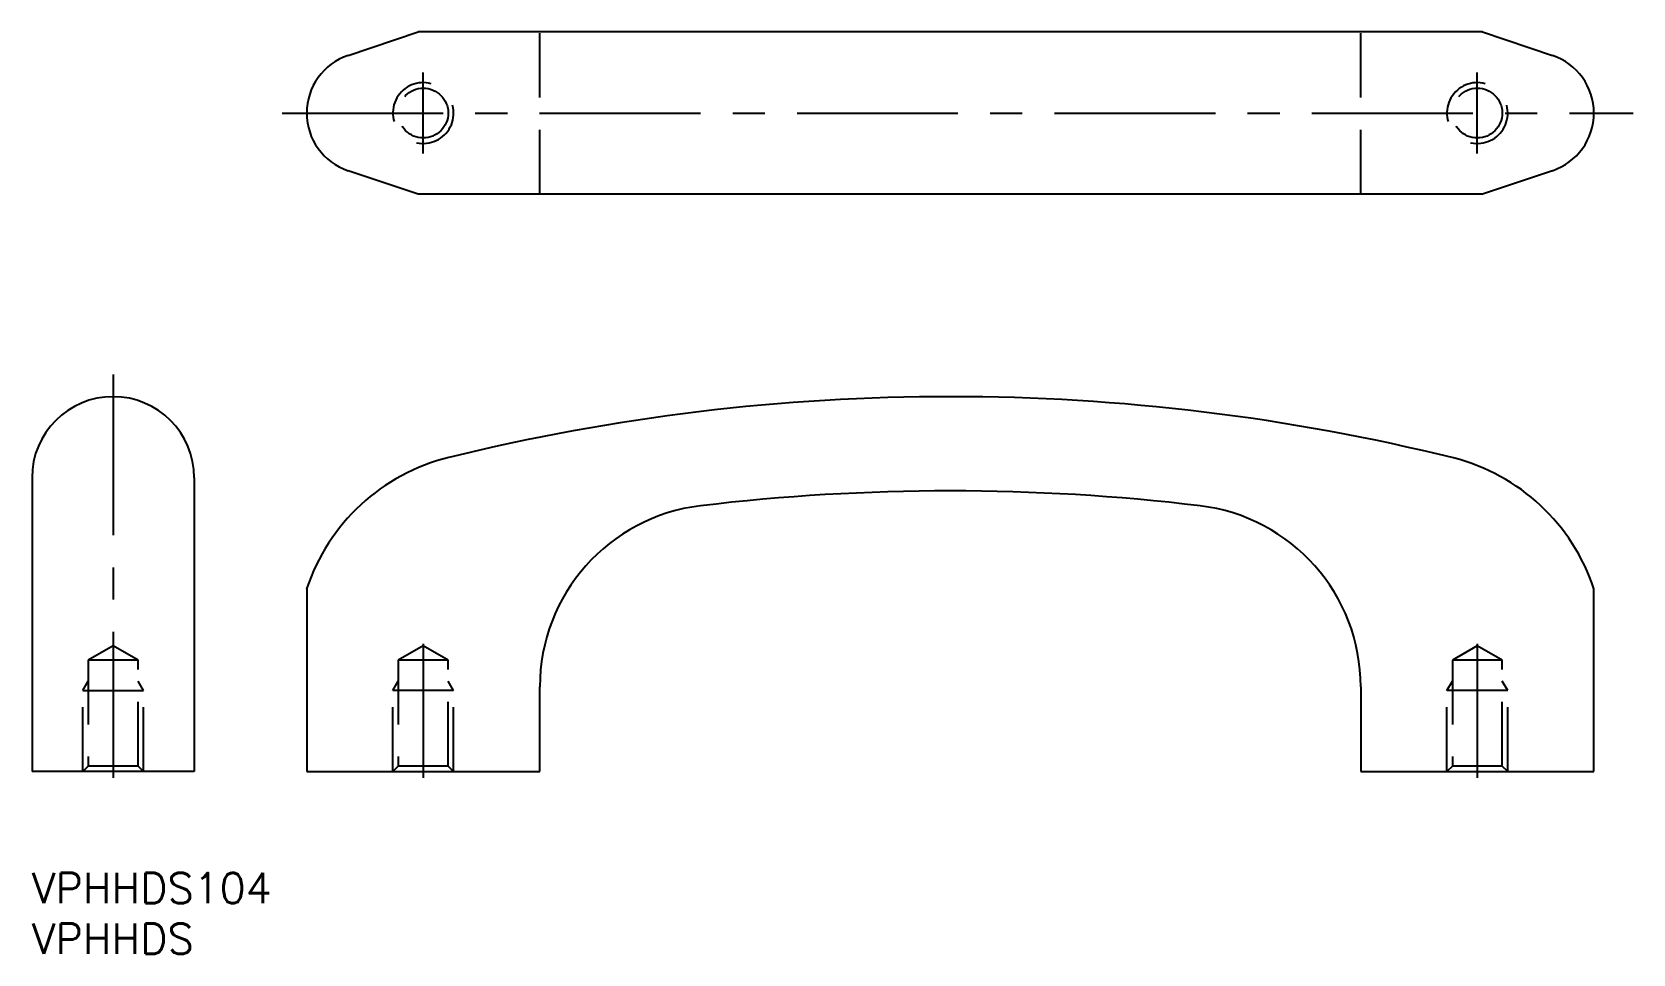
# Model space of a CAD drawing. Extents: x 0 to 158, y -8 to 83.
import ezdxf

# ---------------------------------------------------------------- set-up
doc = ezdxf.new("R2010")
doc.units = 0
doc.header["$LTSCALE"] = 0.5
doc.linetypes.add('CENTER', pattern=[50.8, 31.75, -6.35, 6.35, -6.35])
doc.linetypes.add('DASHED', pattern=[19.05, 12.7, -6.35])
for name, color, linetype in [('MSM_CENTER', 1, 'CENTER'), ('MSM_CONTINUOUS', 7, 'CONTINUOUS'), ('MSM_DASHED', 4, 'DASHED'), ('MSM_PART_NUMBER', 7, 'CONTINUOUS')]:
    doc.layers.add(name, color=color, linetype=linetype)
doc.styles.get("Standard").update_dxf_attribs({"font": 'txt.shx', "height": 3, "bigfont": 'bigfont.shx'})

msp = doc.modelspace()

# ---------------------------------------------------------------- linework, layer by layer
at = {"layer": 'MSM_CENTER'}
for p, q in [((38.6, 70.99), (38.6, 78.99)), ((142.6, 70.99), (142.6, 78.99)), ((24.68, 74.99), (157.96, 74.99)), ((8, 49.2), (8, 9.4)), ((38.6, 22.6), (38.6, 9.4)), ((142.6, 22.6), (142.6, 9.4))]:
    msp.add_line(p, q, dxfattribs=at)
at = {"layer": 'MSM_CONTINUOUS'}
for p, q in [((31.2, 80.68), (38.1, 82.99)), ((143.1, 82.99), (38.1, 82.99)), ((143.1, 82.99), (150, 80.68)), ((38.1, 66.99), (31.2, 69.3)), ((150, 69.3), (143.1, 66.99)), ((143.1, 66.99), (38.1, 66.99)), ((0, 39), (0, 10)), ((16, 39), (16, 10)), ((27.1, 28.03), (27.1, 10)), ((154.1, 10), (154.1, 28.03)), ((50.1, 10), (50.1, 18.36)), ((131.1, 18.36), (131.1, 10)), ((16, 10), (0, 10)), ((27.1, 10), (50.1, 10)), ((131.1, 10), (154.1, 10))]:
    msp.add_line(p, q, dxfattribs=at)
for centre, radius, start, end in [((33.1, 74.99), 6, 108.5046, 251.4954), ((148.1, 74.99), 6, 288.5046, 71.4954), ((8, 39), 8, 0, 180), ((90.59, -159.95), 206.95, 76.1168, 103.8277), ((45.85, 21.82), 19.76, 103.834, 161.6636), ((135.38, 21.85), 19.72, 18.2838, 75.7003), ((90.6, -169.32), 207.02, 83.1634, 96.8366), ((68.1, 18.36), 18, 96.8366, 180), ((113.1, 18.36), 18, 0, 83.1634)]:
    msp.add_arc(centre, radius, start, end, dxfattribs=at)
at = {"layer": 'MSM_DASHED'}
for p, q in [((50.1, 66.99), (50.1, 82.99)), ((131.1, 66.99), (131.1, 82.99)), ((8, 22.42), (5.54, 21)), ((10.46, 21), (8, 22.42)), ((38.6, 22.42), (36.14, 21)), ((41.06, 21), (38.6, 22.42)), ((142.6, 22.42), (140.14, 21)), ((145.06, 21), (142.6, 22.42)), ((5.54, 21), (5.54, 10.54)), ((10.46, 21), (5.54, 21)), ((10.46, 10.54), (10.46, 21)), ((36.14, 21), (36.14, 10.54)), ((41.06, 21), (36.14, 21)), ((41.06, 10.54), (41.06, 21)), ((140.14, 21), (140.14, 10.54)), ((145.06, 21), (140.14, 21)), ((145.06, 10.54), (145.06, 21)), ((5, 18), (5.54, 18.94)), ((5, 10), (5, 18)), ((5, 18), (11, 18)), ((11, 18), (10.46, 18.94)), ((11, 10), (11, 18)), ((35.6, 18), (36.14, 18.94)), ((41.6, 18), (35.6, 18)), ((35.6, 10), (35.6, 18)), ((41.6, 18), (41.06, 18.94)), ((41.6, 10), (41.6, 18)), ((139.6, 18), (140.14, 18.94)), ((145.6, 18), (139.6, 18)), ((139.6, 10), (139.6, 18)), ((145.6, 18), (145.06, 18.94)), ((145.6, 10), (145.6, 18)), ((5.54, 10.54), (5, 10)), ((10.46, 10.54), (5.54, 10.54)), ((11, 10), (10.46, 10.54)), ((36.14, 10.54), (35.6, 10)), ((41.06, 10.54), (36.14, 10.54)), ((41.6, 10), (41.06, 10.54)), ((140.14, 10.54), (139.6, 10)), ((145.06, 10.54), (140.14, 10.54)), ((145.6, 10), (145.06, 10.54))]:
    msp.add_line(p, q, dxfattribs=at)
for centre in [(38.6, 74.99), (142.6, 74.99)]:
    msp.add_circle(centre, 2.46, dxfattribs=at)
for centre in [(38.6, 74.99), (142.6, 74.99)]:
    msp.add_arc(centre, 3, 75, 15, dxfattribs=at)

# ---------------------------------------------------------------- texts
at = {"layer": 'MSM_PART_NUMBER'}
for s, p in [('VPHHDS104', (0, -3)), ('VPHHDS', (0, -8))]:
    msp.add_text(s, height=3, dxfattribs=at).set_placement(p)

doc.saveas('drawing.dxf')
